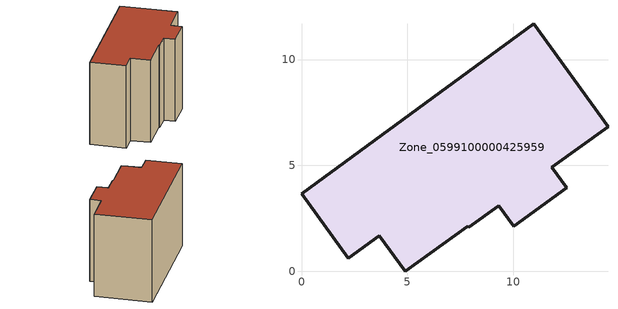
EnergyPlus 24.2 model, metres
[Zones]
Zone_0599100000425959
 floor ground (C_G): 11.83,4.92 12.54,3.94 10.03,2.13 9.32,3.1 7.9,2.07 7.86,2.12 4.9,0 3.68,1.66 2.21,0.62 0,3.65 10.97,11.69 14.48,6.84 z0
 wall outside (C_F): 2.21,0.62 3.68,1.66 4.9,0 7.86,2.12 7.9,2.07 9.32,3.1 10.03,2.13 12.54,3.94 11.83,4.92 14.48,6.84 10.97,11.69 0,3.65 2.21,0.62 z0:9.11
 roof outside (C_R): 11.83,4.92 14.48,6.84 10.97,11.69 0,3.65 2.21,0.62 3.68,1.66 4.9,0 7.86,2.12 7.9,2.07 9.32,3.1 10.03,2.13 12.54,3.94 z9.11
[BUILDING]
Pand.0599100000425959: North Axis=0; Terrain=City; Loads Convergence Tolerance Value=0.04; Temperature Convergence Tolerance Value=0.4; Solar Distribution=FullExterior; Maximum Number of Warmup Days=25; Minimum Number of Warmup Days=1
[Site:Location]
Rotterdam.The.Hague.AP_ZH_NLD Design_Conditions: Latitude=51.96; Longitude=4.45; Time Zone=1; Elevation=-4.5
[SITE:GROUNDTEMPERATURE:BUILDINGSURFACE]
18, 18, 18, 18, 18, 18, 18, 18, 18, 18, 18, 18
[MATERIAL] Thermal Absorptance=0.9; Solar Absorptance=0.7; Visible Absorptance=0.7
Name | Roughness | Thickness | Conductivity | Density | Specific Heat
G.TC.2006-2014 | MediumSmooth | 0.15 | 0.06 | 540 | 1210
F.TC.2006-2014 | Rough | 0.3 | 0.12 | 1920 | 840
R.TC.2006-2014 | MediumRough | 0.2 | 0.08 | 1500 | 1000
[CONSTRUCTION]
C_G: G.TC.2006-2014
C_F: F.TC.2006-2014
C_R: R.TC.2006-2014
[ZONE]
Zone_0599100000425959: Type=1; Multiplier=1; Ceiling Height=Autocalculate; Volume=Autocalculate; Floor Area=autocalculate; Part of Total Floor Area=Yes
[ZONEINFILTRATION:DESIGNFLOWRATE]
Infil_Zone_0599100000425959: Zone or ZoneList or Space or SpaceList=Zone_0599100000425959; Schedule=AlwaysOn; Design Flow Rate Calculation Method=Flow/Area; Flow Rate per Floor Area=0.0015; Constant Term Coefficient=1; Temperature Term Coefficient=0; Velocity Term Coefficient=0; Velocity Squared Term Coefficient=0
[HVACTEMPLATE:ZONE:IDEALLOADSAIRSYSTEM]
Zone_0599100000425959: Maximum Heating Supply Air Temperature=50; Minimum Cooling Supply Air Temperature=13; Maximum Heating Supply Air Humidity Ratio=0.0156; Minimum Cooling Supply Air Humidity Ratio=0.0077; Heating Limit=NoLimit; Cooling Limit=NoLimit; Dehumidification Control Type=ConstantSensibleHeatRatio; Cooling Sensible Heat Ratio=0.7; Dehumidification Setpoint=60; Humidification Control Type=None; Humidification Setpoint=30; Outdoor Air Method=None; Outdoor Air Flow Rate per Person=0.00944; Outdoor Air Flow Rate per Zone Floor Area=0; Outdoor Air Flow Rate per Zone=0; Demand Controlled Ventilation Type=None; Outdoor Air Economizer Type=NoEconomizer; Heat Recovery Type=None; Sensible Heat Recovery Effectiveness=0.7; Latent Heat Recovery Effectiveness=0.65
[ZONECONTROL:THERMOSTAT]
ThermostatControl_Zone_0599100000425959: Zone or ZoneList=Zone_0599100000425959; Control Type Schedule=DualSetpointControlType; Control 1=Thermostat_Zone_0599100000425959; Temperature Difference Between Cutout And Setpoint=0
[THERMOSTATSETPOINT:DUALSETPOINT]
Thermostat_Zone_0599100000425959: Heating Setpoint Temperature Schedule=HeatingSetpoint_Zone_0599100000425959; Cooling Setpoint Temperature Schedule=CoolingSetpoint_Zone_0599100000425959
[SCHEDULE:COMPACT]
HeatingSetpoint_Zone_0599100000425959: Through: 12/31, For: AllDays, Until: 24:00, 21
CoolingSetpoint_Zone_0599100000425959: Through: 12/31, For: AllDays, Until: 24:00, 24
DualSetpointControlType: Through: 12/31, For: AllDays, Until: 24:00, 4
AlwaysOn: Through: 12/31, For: AllDays, Until: 24:00, 1
